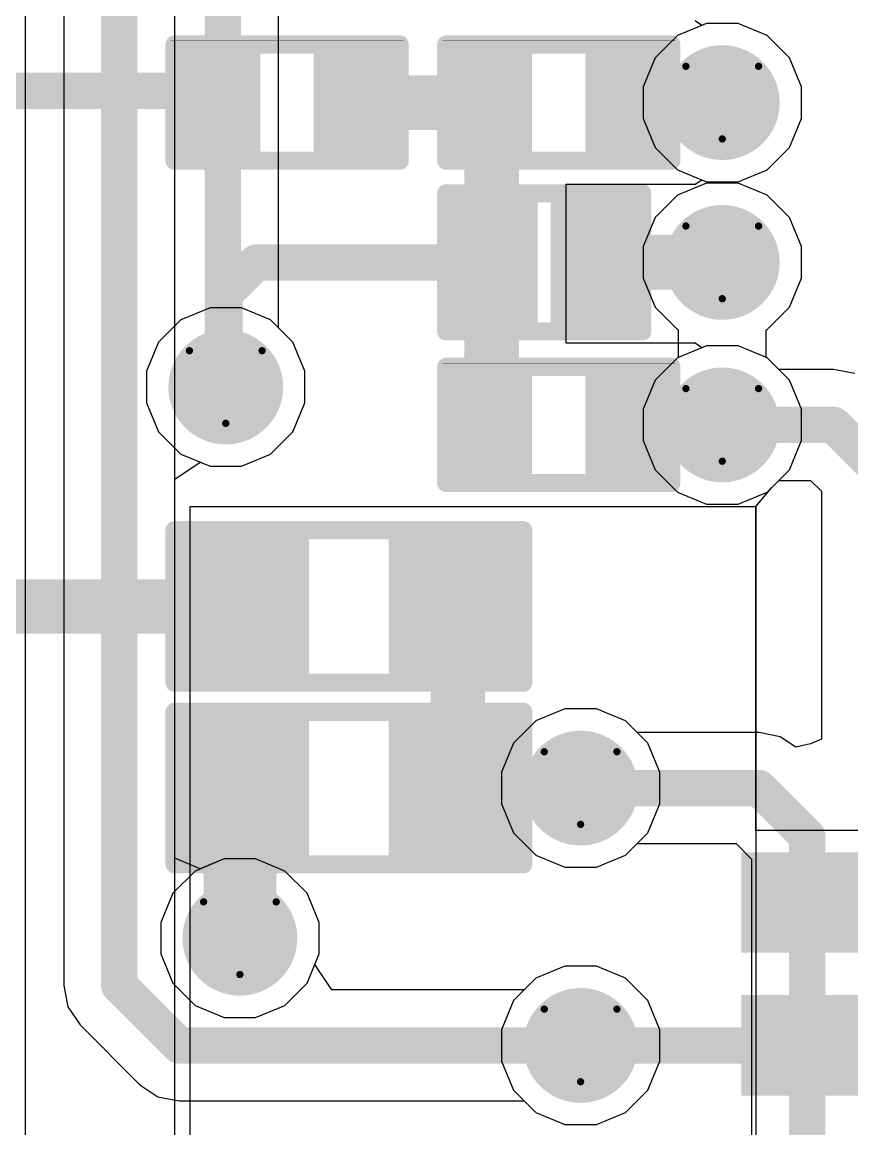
# Model space of a CAD drawing. Header units: inches. Extents: x -6 to 385, y -2 to 98.
# Drawn here: x 52.08 to 57.88, y 12.92 to 20.66 of the extents above; entities that cross this region are included whole.
import ezdxf

# ---------------------------------------------------------------- set-up
doc = ezdxf.new("R2010")
doc.units = ezdxf.units.IN
for name, color, linetype in [('Bottom Layer', 5, 'Continuous'), ('Bottom Overlay', 54, 'Continuous'), ('Bottom Paste', 16, 'Continuous'), ('Bottom Solder', 6, 'Continuous'), ('Drill Drawing', 1, 'Continuous'), ('Layer 1', 16, 'Continuous'), ('Layer 2', 76, 'Continuous'), ('Top Layer', 1, 'Continuous'), ('Top Solder', 216, 'Continuous'), ('Via Holes', 16, 'Continuous')]:
    doc.layers.add(name, color=color, linetype=linetype)

# ---------------------------------------------------------------- blocks, each defined once
blk = doc.blocks.new('R___0402_B_1')
at = {"layer": 'Bottom Layer'}
for points in [[(-0.2412999999999999, 0.3174999999999999), (-0.2413000000000001, -0.3175), (-0.6985, -0.3174999999999999), (-0.6985, 0.3175)], [(0.6985, 0.3174999999999999), (0.6985, -0.3175), (0.2412999999999999, -0.3174999999999999), (0.2413000000000001, 0.3175)]]:
    blk.add_hatch(color=5, dxfattribs=at).paths.add_polyline_path(points)
at = {"layer": 'Bottom Paste'}
for points in [[(-0.2412999999999999, 0.3174999999999999), (-0.2413000000000001, -0.3175), (-0.6985, -0.3174999999999999), (-0.6985, 0.3175)], [(0.6985, 0.3174999999999999), (0.6985, -0.3175), (0.2412999999999999, -0.3174999999999999), (0.2413000000000001, 0.3175)]]:
    blk.add_hatch(color=16, dxfattribs=at).paths.add_polyline_path(points)
at = {"layer": 'Bottom Solder'}
for points in [[(-0.1862988399999999, 0.3725011599999999), (-0.18629884, -0.3725011600000001), (-0.75350116, -0.3725011599999999), (-0.75350116, 0.3725011600000001)], [(0.75350116, 0.3725011599999999), (0.75350116, -0.3725011600000001), (0.1862988399999999, -0.3725011599999999), (0.18629884, 0.3725011600000001)]]:
    blk.add_hatch(color=6, dxfattribs=at).paths.add_polyline_path(points)
at = {"layer": 'Bottom Overlay'}
for points, const_width in [([(-0.7874, -0.4064), (-0.7874, 0.4064)], 0.127), ([(-0.7874, 0.4064), (0.7874, 0.4064)], 0.127), ([(0.7874, -0.4064), (0.7874, 0.4064)], 0.127), ([(-0.8128, 0.4318), (0.8128, 0.4318)], 0.0032258), ([(-0.7874, -0.4064), (0.7874, -0.4064)], 0.127)]:
    blk.add_lwpolyline(points, dxfattribs=dict(at, const_width=const_width))
for points, const_width in [([(-0.8191499999999999, 0.4064, 1), (-0.7556499999999999, 0.4064, 1)], 0.0635), ([(-0.8191499999999999, 0.4064, 1), (-0.7556499999999999, 0.4064, 1)], 0.0635), ([(0.7556499999999999, 0.4064, 1), (0.8191499999999999, 0.4064, 1)], 0.0635), ([(0.7556499999999999, 0.4064, 1), (0.8191499999999999, 0.4064, 1)], 0.0635), ([(-0.81360518, 0.4318, 1), (-0.8119948199999999, 0.4318, 1)], 0.0016129), ([(0.8119948199999999, 0.4318, 1), (0.81360518, 0.4318, 1)], 0.0016129), ([(-0.8191499999999999, -0.4064, 1), (-0.7556499999999999, -0.4064, 1)], 0.0635), ([(-0.8191499999999999, -0.4064, 1), (-0.7556499999999999, -0.4064, 1)], 0.0635), ([(0.7556499999999999, -0.4064, 1), (0.8191499999999999, -0.4064, 1)], 0.0635), ([(0.7556499999999999, -0.4064, 1), (0.8191499999999999, -0.4064, 1)], 0.0635)]:
    blk.add_lwpolyline(points, format="xyb", close=True, dxfattribs=dict(at, const_width=const_width))
blk = doc.blocks.new('R___0402_B_2')
at = {"layer": 'Bottom Layer'}
for points in [[(-0.2412999999999999, 0.3174999999999999), (-0.2413000000000001, -0.3175), (-0.6985, -0.3174999999999999), (-0.6985, 0.3175)], [(0.6985, 0.3174999999999999), (0.6985, -0.3175), (0.2412999999999999, -0.3174999999999999), (0.2413000000000001, 0.3175)]]:
    blk.add_hatch(color=5, dxfattribs=at).paths.add_polyline_path(points)
at = {"layer": 'Bottom Paste'}
for points in [[(-0.2412999999999999, 0.3174999999999999), (-0.2413000000000001, -0.3175), (-0.6985, -0.3174999999999999), (-0.6985, 0.3175)], [(0.6985, 0.3174999999999999), (0.6985, -0.3175), (0.2412999999999999, -0.3174999999999999), (0.2413000000000001, 0.3175)]]:
    blk.add_hatch(color=16, dxfattribs=at).paths.add_polyline_path(points)
at = {"layer": 'Bottom Solder'}
for points in [[(-0.1862988399999999, 0.3725011599999999), (-0.18629884, -0.3725011600000001), (-0.75350116, -0.3725011599999999), (-0.75350116, 0.3725011600000001)], [(0.75350116, 0.3725011599999999), (0.75350116, -0.3725011600000001), (0.1862988399999999, -0.3725011599999999), (0.18629884, 0.3725011600000001)]]:
    blk.add_hatch(color=6, dxfattribs=at).paths.add_polyline_path(points)
at = {"layer": 'Bottom Overlay'}
for points, const_width in [([(-0.7874, 0.4064), (0.7874, 0.4064)], 0.127), ([(-0.7874, -0.4064), (-0.7874, 0.4064)], 0.127), ([(0.7874, -0.4064), (0.7874, 0.4064)], 0.127), ([(-0.8128, 0.4318), (0.8128, 0.4318)], 0.0032258), ([(-0.7874, -0.4064), (0.7874, -0.4064)], 0.127)]:
    blk.add_lwpolyline(points, dxfattribs=dict(at, const_width=const_width))
for points, const_width in [([(-0.8191499999999999, 0.4064, 1), (-0.7556499999999999, 0.4064, 1)], 0.0635), ([(-0.8191499999999999, 0.4064, 1), (-0.7556499999999999, 0.4064, 1)], 0.0635), ([(0.7556499999999999, 0.4064, 1), (0.8191499999999999, 0.4064, 1)], 0.0635), ([(0.7556499999999999, 0.4064, 1), (0.8191499999999999, 0.4064, 1)], 0.0635), ([(-0.81360518, 0.4318, 1), (-0.8119948199999999, 0.4318, 1)], 0.0016129), ([(0.8119948199999999, 0.4318, 1), (0.81360518, 0.4318, 1)], 0.0016129), ([(-0.8191499999999999, -0.4064, 1), (-0.7556499999999999, -0.4064, 1)], 0.0635), ([(-0.8191499999999999, -0.4064, 1), (-0.7556499999999999, -0.4064, 1)], 0.0635), ([(0.7556499999999999, -0.4064, 1), (0.8191499999999999, -0.4064, 1)], 0.0635), ([(0.7556499999999999, -0.4064, 1), (0.8191499999999999, -0.4064, 1)], 0.0635)]:
    blk.add_lwpolyline(points, format="xyb", close=True, dxfattribs=dict(at, const_width=const_width))
blk = doc.blocks.new('R___0402_B_18')
at = {"layer": 'Bottom Layer'}
for points in [[(-0.2412999999999999, 0.3174999999999999), (-0.2413000000000001, -0.3175), (-0.6985, -0.3174999999999999), (-0.6985, 0.3175)], [(0.6985, 0.3174999999999999), (0.6985, -0.3175), (0.2412999999999999, -0.3174999999999999), (0.2413000000000001, 0.3175)]]:
    blk.add_hatch(color=5, dxfattribs=at).paths.add_polyline_path(points)
at = {"layer": 'Bottom Paste'}
for points in [[(-0.2412999999999999, 0.3174999999999999), (-0.2413000000000001, -0.3175), (-0.6985, -0.3174999999999999), (-0.6985, 0.3175)], [(0.6985, 0.3174999999999999), (0.6985, -0.3175), (0.2412999999999999, -0.3174999999999999), (0.2413000000000001, 0.3175)]]:
    blk.add_hatch(color=16, dxfattribs=at).paths.add_polyline_path(points)
at = {"layer": 'Bottom Solder'}
for points in [[(-0.1862988399999999, 0.3725011599999999), (-0.18629884, -0.3725011600000001), (-0.75350116, -0.3725011599999999), (-0.75350116, 0.3725011600000001)], [(0.75350116, 0.3725011599999999), (0.75350116, -0.3725011600000001), (0.1862988399999999, -0.3725011599999999), (0.18629884, 0.3725011600000001)]]:
    blk.add_hatch(color=6, dxfattribs=at).paths.add_polyline_path(points)
at = {"layer": 'Bottom Overlay'}
for points, const_width in [([(-0.7874, -0.4064), (-0.7874, 0.4064)], 0.127), ([(-0.7874, 0.4064), (0.7874, 0.4064)], 0.127), ([(0.7874, -0.4064), (0.7874, 0.4064)], 0.127), ([(-0.8128, 0.4318), (0.8128, 0.4318)], 0.0032258), ([(-0.7874, -0.4064), (0.7874, -0.4064)], 0.127)]:
    blk.add_lwpolyline(points, dxfattribs=dict(at, const_width=const_width))
for points, const_width in [([(-0.8191499999999999, 0.4064, 1), (-0.7556499999999999, 0.4064, 1)], 0.0635), ([(-0.8191499999999999, 0.4064, 1), (-0.7556499999999999, 0.4064, 1)], 0.0635), ([(0.7556499999999999, 0.4064, 1), (0.8191499999999999, 0.4064, 1)], 0.0635), ([(0.7556499999999999, 0.4064, 1), (0.8191499999999999, 0.4064, 1)], 0.0635), ([(-0.81360518, 0.4318, 1), (-0.8119948199999999, 0.4318, 1)], 0.0016129), ([(0.8119948199999999, 0.4318, 1), (0.81360518, 0.4318, 1)], 0.0016129), ([(-0.8191499999999999, -0.4064, 1), (-0.7556499999999999, -0.4064, 1)], 0.0635), ([(-0.8191499999999999, -0.4064, 1), (-0.7556499999999999, -0.4064, 1)], 0.0635), ([(0.7556499999999999, -0.4064, 1), (0.8191499999999999, -0.4064, 1)], 0.0635), ([(0.7556499999999999, -0.4064, 1), (0.8191499999999999, -0.4064, 1)], 0.0635)]:
    blk.add_lwpolyline(points, format="xyb", close=True, dxfattribs=dict(at, const_width=const_width))
blk = doc.blocks.new('R___0603_B_30')
at = {"layer": 'Bottom Layer'}
for points in [[(-1.143, -0.4445), (-1.143, 0.4445), (-0.3809999999999999, 0.4445), (-0.3809999999999999, -0.4445)], [(0.3809999999999999, -0.4445), (0.3809999999999999, 0.4445), (1.143, 0.4445), (1.143, -0.4445)]]:
    blk.add_hatch(color=5, dxfattribs=at).paths.add_polyline_path(points)
at = {"layer": 'Bottom Paste'}
for points in [[(-1.143, -0.4445), (-1.143, 0.4445), (-0.3809999999999999, 0.4445), (-0.3809999999999999, -0.4445)], [(0.3809999999999999, -0.4445), (0.3809999999999999, 0.4445), (1.143, 0.4445), (1.143, -0.4445)]]:
    blk.add_hatch(color=16, dxfattribs=at).paths.add_polyline_path(points)
at = {"layer": 'Bottom Solder'}
for points in [[(-1.2446, -0.5460999999999999), (-1.2446, 0.5460999999999999), (-0.2794, 0.5460999999999999), (-0.2794, -0.5460999999999999)], [(0.2794, -0.5460999999999999), (0.2794, 0.5460999999999999), (1.2446, 0.5460999999999999), (1.2446, -0.5460999999999999)]]:
    blk.add_hatch(color=6, dxfattribs=at).paths.add_polyline_path(points)
at = {"layer": 'Bottom Overlay', "const_width": 0.127}
for points in [[(-1.2192, 0.5334), (-1.2192, -0.5334)], [(1.2192, 0.5334), (-1.2192, 0.5334)], [(1.2192, 0.5334), (1.2192, -0.5334)], [(1.2192, -0.5334), (-1.2192, -0.5334)]]:
    blk.add_lwpolyline(points, dxfattribs=at)
at = {"layer": 'Bottom Overlay', "const_width": 0.0635}
for points in [[(-1.25095, 0.5334, 1), (-1.18745, 0.5334, 1)], [(-1.25095, 0.5334, 1), (-1.18745, 0.5334, 1)], [(1.18745, 0.5334, 1), (1.25095, 0.5334, 1)], [(1.18745, 0.5334, 1), (1.25095, 0.5334, 1)], [(-1.25095, -0.5334, 1), (-1.18745, -0.5334, 1)], [(-1.25095, -0.5334, 1), (-1.18745, -0.5334, 1)], [(1.18745, -0.5334, 1), (1.25095, -0.5334, 1)], [(1.18745, -0.5334, 1), (1.25095, -0.5334, 1)]]:
    blk.add_lwpolyline(points, format="xyb", close=True, dxfattribs=at)
blk = doc.blocks.new('R___0603_B_31')
at = {"layer": 'Bottom Layer'}
for points in [[(-1.143, -0.4445), (-1.143, 0.4445), (-0.3809999999999999, 0.4445), (-0.3809999999999999, -0.4445)], [(0.3809999999999999, -0.4445), (0.3809999999999999, 0.4445), (1.143, 0.4445), (1.143, -0.4445)]]:
    blk.add_hatch(color=5, dxfattribs=at).paths.add_polyline_path(points)
at = {"layer": 'Bottom Paste'}
for points in [[(-1.143, -0.4445), (-1.143, 0.4445), (-0.3809999999999999, 0.4445), (-0.3809999999999999, -0.4445)], [(0.3809999999999999, -0.4445), (0.3809999999999999, 0.4445), (1.143, 0.4445), (1.143, -0.4445)]]:
    blk.add_hatch(color=16, dxfattribs=at).paths.add_polyline_path(points)
at = {"layer": 'Bottom Solder'}
for points in [[(-1.2446, -0.5460999999999999), (-1.2446, 0.5460999999999999), (-0.2794, 0.5460999999999999), (-0.2794, -0.5460999999999999)], [(0.2794, -0.5460999999999999), (0.2794, 0.5460999999999999), (1.2446, 0.5460999999999999), (1.2446, -0.5460999999999999)]]:
    blk.add_hatch(color=6, dxfattribs=at).paths.add_polyline_path(points)
at = {"layer": 'Bottom Overlay', "const_width": 0.127}
for points in [[(-1.2192, -0.5334), (-1.2192, 0.5334)], [(-1.2192, 0.5334), (1.2192, 0.5334)], [(1.2192, -0.5334), (1.2192, 0.5334)], [(-1.2192, -0.5334), (1.2192, -0.5334)]]:
    blk.add_lwpolyline(points, dxfattribs=at)
at = {"layer": 'Bottom Overlay', "const_width": 0.0635}
for points in [[(-1.25095, 0.5334, 1), (-1.18745, 0.5334, 1)], [(-1.25095, 0.5334, 1), (-1.18745, 0.5334, 1)], [(1.18745, 0.5334, 1), (1.25095, 0.5334, 1)], [(1.18745, 0.5334, 1), (1.25095, 0.5334, 1)], [(-1.25095, -0.5334, 1), (-1.18745, -0.5334, 1)], [(-1.25095, -0.5334, 1), (-1.18745, -0.5334, 1)], [(1.18745, -0.5334, 1), (1.25095, -0.5334, 1)], [(1.18745, -0.5334, 1), (1.25095, -0.5334, 1)]]:
    blk.add_lwpolyline(points, format="xyb", close=True, dxfattribs=at)
blk = doc.blocks.new('V________T______B_65')
at = {"layer": 'Bottom Layer'}
for points in [[(1.25000258, 2.06249905), (1.75000158, 2.06249905), (1.75000158, 0.46249971), (1.25000258, 0.46249971)], [(2.25000312, 2.06249905), (2.75000212, 2.06249905), (2.75000212, 0.46249971), (2.25000312, 0.46249971)]]:
    blk.add_hatch(color=5, dxfattribs=at).paths.add_polyline_path(points)
at = {"layer": 'Bottom Paste'}
for points in [[(1.25000258, 2.06249905), (1.75000158, 2.06249905), (1.75000158, 0.46249971), (1.25000258, 0.46249971)], [(2.25000312, 2.06249905), (2.75000212, 2.06249905), (2.75000212, 0.46249971), (2.25000312, 0.46249971)]]:
    blk.add_hatch(color=16, dxfattribs=at).paths.add_polyline_path(points)
at = {"layer": 'Bottom Solder'}
for points in [[(1.14840258, 2.16409905), (1.85160158, 2.16409905), (1.85160158, 0.36089971), (1.14840258, 0.36089971)], [(2.14840312, 2.16409905), (2.85160212, 2.16409905), (2.85160212, 0.36089971), (2.14840312, 0.36089971)]]:
    blk.add_hatch(color=6, dxfattribs=at).paths.add_polyline_path(points)
blk = doc.blocks.new('SOD_882_B__D___________B_71')
at = {"layer": 'Bottom Layer'}
for points in [[(-0.0999998, -0.4000004699999999), (-0.5999987999999999, -0.4000004699999999), (-0.5999987999999999, 0.4000004699999999), (-0.0999998, 0.4000004699999999)], [(0.5999987999999999, -0.4000004699999999), (0.0999998, -0.4000004699999999), (0.0999998, 0.4000004699999999), (0.5999987999999999, 0.4000004699999999)]]:
    blk.add_hatch(color=5, dxfattribs=at).paths.add_polyline_path(points)
at = {"layer": 'Bottom Paste'}
for points in [[(-0.0999998, -0.4000004699999999), (-0.5999987999999999, -0.4000004699999999), (-0.5999987999999999, 0.4000004699999999), (-0.0999998, 0.4000004699999999)], [(0.5999987999999999, -0.4000004699999999), (0.0999998, -0.4000004699999999), (0.0999998, 0.4000004699999999), (0.5999987999999999, 0.4000004699999999)]]:
    blk.add_hatch(color=16, dxfattribs=at).paths.add_polyline_path(points)
at = {"layer": 'Bottom Solder'}
for points in [[(-0.0449986399999999, -0.4550016299999999), (-0.6549999599999999, -0.4550016300000001), (-0.65499996, 0.4550016299999999), (-0.0449986400000001, 0.4550016300000001)], [(0.65499996, -0.4550016299999999), (0.0449986400000001, -0.4550016300000001), (0.0449986399999999, 0.4550016299999999), (0.6549999599999999, 0.4550016300000001)]]:
    blk.add_hatch(color=6, dxfattribs=at).paths.add_polyline_path(points)
at = {"layer": 'Bottom Overlay', "const_width": 0.127}
for points in [[(-0.6858, 0.48259746), (-0.6858, -0.4826)], [(0.6858, 0.48259746), (-0.6858, 0.48259746)], [(0.6858, 0.48259746), (0.6858, -0.4826)], [(0.6858, -0.4826), (-0.6858, -0.4826)]]:
    blk.add_lwpolyline(points, dxfattribs=at)
at = {"layer": 'Bottom Overlay', "const_width": 0.0635}
for points in [[(-0.71755, 0.48259746, 1), (-0.6540499999999999, 0.48259746, 1)], [(-0.71755, 0.48259746, 1), (-0.6540499999999999, 0.48259746, 1)], [(0.6540499999999999, 0.48259746, 1), (0.71755, 0.48259746, 1)], [(0.6540499999999999, 0.48259746, 1), (0.71755, 0.48259746, 1)], [(-0.71755, -0.4826, 1), (-0.6540499999999999, -0.4826, 1)], [(-0.71755, -0.4826, 1), (-0.6540499999999999, -0.4826, 1)], [(0.6540499999999999, -0.4826, 1), (0.71755, -0.4826, 1)], [(0.6540499999999999, -0.4826, 1), (0.71755, -0.4826, 1)]]:
    blk.add_lwpolyline(points, format="xyb", close=True, dxfattribs=at)

msp = doc.modelspace()

# ---------------------------------------------------------------- hatches: boundary and pattern name
at = {"layer": 'Bottom Layer'}
h = msp.add_hatch(color=5, dxfattribs=at)
edge = h.paths.add_edge_path()
edge.add_arc((56.97219999999999, 20.09420162), 0.2999994, 0, 360)
h = msp.add_hatch(color=5, dxfattribs=at)
edge = h.paths.add_edge_path()
edge.add_arc((56.97219999999999, 18.97660162), 0.2999994, 0, 360)
h = msp.add_hatch(color=5, dxfattribs=at)
edge = h.paths.add_edge_path()
edge.add_arc((53.5002994, 18.10500316), 0.2999994, 0, 360)
h = msp.add_hatch(color=5, dxfattribs=at)
edge = h.paths.add_edge_path()
edge.add_arc((56.97219999999999, 17.83999988), 0.2999994, 0, 360)
h = msp.add_hatch(color=5, dxfattribs=at)
edge = h.paths.add_edge_path()
edge.add_arc((55.9816, 15.29999988), 0.2999994, 0, 360)
h = msp.add_hatch(color=5, dxfattribs=at)
edge = h.paths.add_edge_path()
edge.add_arc((53.59919683999999, 14.25000198), 0.2999994, 0, 360)
h = msp.add_hatch(color=5, dxfattribs=at)
edge = h.paths.add_edge_path()
edge.add_arc((55.9816, 13.50000094), 0.2999994, 0, 360)
at = {"layer": 'Bottom Solder'}
h = msp.add_hatch(color=6, dxfattribs=at)
edge = h.paths.add_edge_path()
edge.add_arc((56.97219999999999, 20.09420162), 0.4015993999999999, 0, 360)
h = msp.add_hatch(color=6, dxfattribs=at)
edge = h.paths.add_edge_path()
edge.add_arc((56.97219999999999, 18.97660162), 0.4015993999999999, 0, 360)
h = msp.add_hatch(color=6, dxfattribs=at)
edge = h.paths.add_edge_path()
edge.add_arc((53.5002994, 18.10500316), 0.4015993999999999, 0, 360)
h = msp.add_hatch(color=6, dxfattribs=at)
edge = h.paths.add_edge_path()
edge.add_arc((56.97219999999999, 17.83999988), 0.4015993999999999, 0, 360)
h = msp.add_hatch(color=6, dxfattribs=at)
edge = h.paths.add_edge_path()
edge.add_arc((55.9816, 15.29999988), 0.4015993999999999, 0, 360)
h = msp.add_hatch(color=6, dxfattribs=at)
edge = h.paths.add_edge_path()
edge.add_arc((53.59919683999999, 14.25000198), 0.4015993999999999, 0, 360)
h = msp.add_hatch(color=6, dxfattribs=at)
edge = h.paths.add_edge_path()
edge.add_arc((55.9816, 13.50000094), 0.4015993999999999, 0, 360)
at = {"layer": 'Layer 1'}
h = msp.add_hatch(color=16, dxfattribs=at)
edge = h.paths.add_edge_path()
edge.add_arc((56.97219999999999, 20.09420162), 0.2999994, 0, 360)
h = msp.add_hatch(color=16, dxfattribs=at)
edge = h.paths.add_edge_path()
edge.add_arc((56.97219999999999, 18.97660162), 0.2999994, 0, 360)
h = msp.add_hatch(color=16, dxfattribs=at)
edge = h.paths.add_edge_path()
edge.add_arc((53.5002994, 18.10500316), 0.2999994, 0, 360)
h = msp.add_hatch(color=16, dxfattribs=at)
edge = h.paths.add_edge_path()
edge.add_arc((56.97219999999999, 17.83999988), 0.2999994, 0, 360)
h = msp.add_hatch(color=16, dxfattribs=at)
edge = h.paths.add_edge_path()
edge.add_arc((55.9816, 15.29999988), 0.2999994, 0, 360)
h = msp.add_hatch(color=16, dxfattribs=at)
edge = h.paths.add_edge_path()
edge.add_arc((53.59919683999999, 14.25000198), 0.2999994, 0, 360)
h = msp.add_hatch(color=16, dxfattribs=at)
edge = h.paths.add_edge_path()
edge.add_arc((55.9816, 13.50000094), 0.2999994, 0, 360)
at = {"layer": 'Layer 2'}
h = msp.add_hatch(color=76, dxfattribs=at)
edge = h.paths.add_edge_path()
edge.add_arc((56.97219999999999, 20.09420162), 0.2999994, 0, 360)
h = msp.add_hatch(color=76, dxfattribs=at)
edge = h.paths.add_edge_path()
edge.add_arc((56.97219999999999, 18.97660162), 0.2999994, 0, 360)
h = msp.add_hatch(color=76, dxfattribs=at)
edge = h.paths.add_edge_path()
edge.add_arc((53.5002994, 18.10500316), 0.2999994, 0, 360)
h = msp.add_hatch(color=76, dxfattribs=at)
edge = h.paths.add_edge_path()
edge.add_arc((56.97219999999999, 17.83999988), 0.2999994, 0, 360)
h = msp.add_hatch(color=76, dxfattribs=at)
edge = h.paths.add_edge_path()
edge.add_arc((55.9816, 15.29999988), 0.2999994, 0, 360)
h = msp.add_hatch(color=76, dxfattribs=at)
edge = h.paths.add_edge_path()
edge.add_arc((53.59919683999999, 14.25000198), 0.2999994, 0, 360)
h = msp.add_hatch(color=76, dxfattribs=at)
edge = h.paths.add_edge_path()
edge.add_arc((55.9816, 13.50000094), 0.2999994, 0, 360)
at = {"layer": 'Top Layer'}
h = msp.add_hatch(color=1, dxfattribs=at)
edge = h.paths.add_edge_path()
edge.add_arc((56.97219999999999, 20.09420162), 0.2999994, 0, 360)
h = msp.add_hatch(color=1, dxfattribs=at)
edge = h.paths.add_edge_path()
edge.add_arc((56.97219999999999, 18.97660162), 0.2999994, 0, 360)
h = msp.add_hatch(color=1, dxfattribs=at)
edge = h.paths.add_edge_path()
edge.add_arc((53.5002994, 18.10500316), 0.2999994, 0, 360)
h = msp.add_hatch(color=1, dxfattribs=at)
edge = h.paths.add_edge_path()
edge.add_arc((56.97219999999999, 17.83999988), 0.2999994, 0, 360)
h = msp.add_hatch(color=1, dxfattribs=at)
edge = h.paths.add_edge_path()
edge.add_arc((55.9816, 15.29999988), 0.2999994, 0, 360)
h = msp.add_hatch(color=1, dxfattribs=at)
edge = h.paths.add_edge_path()
edge.add_arc((53.59919683999999, 14.25000198), 0.2999994, 0, 360)
h = msp.add_hatch(color=1, dxfattribs=at)
edge = h.paths.add_edge_path()
edge.add_arc((55.9816, 13.50000094), 0.2999994, 0, 360)
at = {"layer": 'Top Solder'}
h = msp.add_hatch(color=216, dxfattribs=at)
edge = h.paths.add_edge_path()
edge.add_arc((56.97219999999999, 20.09420162), 0.4015993999999999, 0, 360)
h = msp.add_hatch(color=216, dxfattribs=at)
edge = h.paths.add_edge_path()
edge.add_arc((56.97219999999999, 18.97660162), 0.4015993999999999, 0, 360)
h = msp.add_hatch(color=216, dxfattribs=at)
edge = h.paths.add_edge_path()
edge.add_arc((53.5002994, 18.10500316), 0.4015993999999999, 0, 360)
h = msp.add_hatch(color=216, dxfattribs=at)
edge = h.paths.add_edge_path()
edge.add_arc((56.97219999999999, 17.83999988), 0.4015993999999999, 0, 360)
h = msp.add_hatch(color=216, dxfattribs=at)
edge = h.paths.add_edge_path()
edge.add_arc((55.9816, 15.29999988), 0.4015993999999999, 0, 360)
h = msp.add_hatch(color=216, dxfattribs=at)
edge = h.paths.add_edge_path()
edge.add_arc((53.59919683999999, 14.25000198), 0.4015993999999999, 0, 360)
h = msp.add_hatch(color=216, dxfattribs=at)
edge = h.paths.add_edge_path()
edge.add_arc((55.9816, 13.50000094), 0.4015993999999999, 0, 360)
at = {"layer": 'Via Holes'}
h = msp.add_hatch(color=7, dxfattribs=at)
edge = h.paths.add_edge_path()
edge.add_arc((56.97219999999999, 20.09420162), 0.1499997, 0, 360)
h = msp.add_hatch(color=7, dxfattribs=at)
edge = h.paths.add_edge_path()
edge.add_arc((56.97219999999999, 18.97660162), 0.1499997, 0, 360)
h = msp.add_hatch(color=7, dxfattribs=at)
edge = h.paths.add_edge_path()
edge.add_arc((53.5002994, 18.10500316), 0.1499997, 0, 360)
h = msp.add_hatch(color=7, dxfattribs=at)
edge = h.paths.add_edge_path()
edge.add_arc((56.97219999999999, 17.83999988), 0.1499997, 0, 360)
h = msp.add_hatch(color=7, dxfattribs=at)
edge = h.paths.add_edge_path()
edge.add_arc((55.9816, 15.29999988), 0.1499997, 0, 360)
h = msp.add_hatch(color=7, dxfattribs=at)
edge = h.paths.add_edge_path()
edge.add_arc((53.59919683999999, 14.25000198), 0.1499997, 0, 360)
h = msp.add_hatch(color=7, dxfattribs=at)
edge = h.paths.add_edge_path()
edge.add_arc((55.9816, 13.50000094), 0.1499997, 0, 360)

# ---------------------------------------------------------------- linework, layer by layer
at = {"layer": 'Bottom Layer'}
for p, q in [((53.14199684, 26.50975902), (53.14199684, 8.24600078)), ((56.8286011, 20.63436564), (56.7817, 20.66570416)), ((56.8620021, 20.64820102), (56.8286011, 20.63436564)), ((57.0823979, 20.64820102), (56.8620021, 20.64820102)), ((57.28601446, 20.56386032), (57.0823979, 20.64820102)), ((57.44185869999999, 20.40801608), (57.28601446, 20.56386032)), ((57.5261994, 20.20439952), (57.44185869999999, 20.40801608)), ((57.5261994, 19.98400372), (57.5261994, 20.20439952)), ((57.44185869999999, 19.78038716), (57.5261994, 19.98400372)), ((57.28601446, 19.62454292), (57.44185869999999, 19.78038716)), ((57.0823979, 19.54020222), (57.28601446, 19.62454292)), ((55.8816002, 18.41149988), (55.8816002, 19.52270162)), ((55.8816002, 19.52270162), (56.7817, 19.52270162)), ((56.7817, 19.52269908), (56.8286011, 19.5540376)), ((56.7817, 19.52270162), (56.7817, 19.52269908)), ((56.8286011, 19.5540376), (56.8620021, 19.54020222)), ((56.8620021, 19.54020222), (57.0823979, 19.54020222)), ((56.7817, 18.41149988), (55.8816002, 18.41149988)), ((56.8286011, 18.3801639), (56.7817, 18.41150242)), ((56.7817, 18.41150242), (56.7817, 18.41149988)), ((56.8620021, 18.39399928), (56.8286011, 18.3801639)), ((57.0823979, 18.39399928), (56.8620021, 18.39399928)), ((57.28601446, 18.30965858), (57.0823979, 18.39399928)), ((57.44185869999999, 18.15381434), (57.28601446, 18.30965858)), ((57.5261994, 17.95019778), (57.44185869999999, 18.15381434)), ((57.5261994, 17.72980198), (57.5261994, 17.95019778)), ((57.44185869999999, 17.52618542), (57.5261994, 17.72980198)), ((57.31643604, 17.40076276), (57.44185869999999, 17.52618542)), ((57.20649722, 17.26849734), (57.31643604, 17.40076276)), ((53.25168928, 8.24600078), (53.25168928, 17.26849988)), ((53.25168928, 17.26849988), (57.20649722, 17.26849988)), ((57.20649722, 17.26849988), (57.20649722, 8.24600078)), ((57.20649722, 15.00400098), (57.20649722, 17.26849734)), ((59.06049656, 15.00400098), (57.20649722, 15.00400098))]:
    msp.add_line(p, q, dxfattribs=at)
for points, const_width in [([(51.4224778, 20.17752124), (53.47485876, 20.17752124)], 0.254), ([(54.39929684, 20.09420162), (55.3593, 20.09420162)], 0.3809999999999999), ([(55.3593, 17.83999988), (55.3593, 20.09420162)], 0.3809999999999999), ([(56.2991, 20.09420162), (56.97219999999999, 20.09420162)], 0.3809999999999999), ([(56.0775993, 18.97660162), (56.97219999999999, 18.97660162)], 0.3809999999999999), ([(53.492527, 18.7534169), (53.71571171999999, 18.97660162)], 0.254), ([(53.71571171999999, 18.97660162), (55.3776007, 18.97660162)], 0.254), ([(53.492527, 18.11277556), (53.492527, 18.7534169)], 0.254), ([(53.492527, 18.11277556), (53.5002994, 18.10500316)], 0.3809999999999999), ([(56.2991, 17.83999988), (56.97219999999999, 17.83999988)], 0.3809999999999999), ([(51.21999915999999, 16.56999988), (53.59919683999999, 16.56999988)], 0.3809999999999999), ([(55.12319684, 15.50761186), (55.12319684, 16.56999988)], 0.3809999999999999), ([(55.12319684, 15.50761186), (55.33080881999999, 15.29999988)], 0.254), ([(55.12319684, 15.30005322), (55.12319684, 15.50761186)], 0.254), ([(53.5991435, 15.29999988), (53.5991689, 15.29997448)], 0.508), ([(53.5991689, 14.25002992), (53.5991689, 15.29997448)], 0.508), ([(55.33080881999999, 15.29999988), (55.9816, 15.29999988)], 0.3809999999999999), ([(55.12314349999999, 15.29999988), (55.12319684, 15.30005322)], 0.254), ([(58.00649816, 14.50000148), (59.29919813999999, 14.50000148)], 0.3809999999999999), ([(53.5991689, 14.25002992), (53.59919683999999, 14.25000198)], 0.508), ([(55.9816, 13.50000094), (58.00649816, 13.50000094)], 0.254)]:
    msp.add_lwpolyline(points, dxfattribs=dict(at, const_width=const_width))
for points, const_width in [([(53.41135876, 20.17752124, 1), (53.53835875999999, 20.17752124, 1)], 0.127), ([(54.30404684, 20.09420162, 1), (54.49454683999999, 20.09420162, 1)], 0.1905), ([(55.26404999999999, 20.09420162, 1), (55.45455, 20.09420162, 1)], 0.1905), ([(55.26404999999999, 20.09420162, 1), (55.45455, 20.09420162, 1)], 0.1905), ([(56.20385, 20.09420162, 1), (56.39435, 20.09420162, 1)], 0.1905), ([(56.87695, 20.09420162, 1), (57.06745, 20.09420162, 1)], 0.1905), ([(55.9823493, 18.97660162, 1), (56.1728493, 18.97660162, 1)], 0.1905), ([(56.87695, 18.97660162, 1), (57.06745, 18.97660162, 1)], 0.1905), ([(53.65221172, 18.97660162, 1), (53.77921171999999, 18.97660162, 1)], 0.127), ([(53.65221172, 18.97660162, 1), (53.77921171999999, 18.97660162, 1)], 0.127), ([(55.3141007, 18.97660162, 1), (55.44110069999999, 18.97660162, 1)], 0.127), ([(53.429027, 18.7534169, 1), (53.556027, 18.7534169, 1)], 0.127), ([(53.429027, 18.7534169, 1), (53.556027, 18.7534169, 1)], 0.127), ([(53.397277, 18.11277556, 1), (53.587777, 18.11277556, 1)], 0.1905), ([(53.4050494, 18.10500316, 1), (53.5955494, 18.10500316, 1)], 0.1905), ([(53.429027, 18.11277556, 1), (53.556027, 18.11277556, 1)], 0.127), ([(55.26404999999999, 17.83999988, 1), (55.45455, 17.83999988, 1)], 0.1905), ([(56.20385, 17.83999988, 1), (56.39435, 17.83999988, 1)], 0.1905), ([(56.87695, 17.83999988, 1), (57.06745, 17.83999988, 1)], 0.1905), ([(53.50394684, 16.56999988, 1), (53.69444684, 16.56999988, 1)], 0.1905), ([(55.02794683999999, 16.56999988, 1), (55.21844684, 16.56999988, 1)], 0.1905), ([(55.02794683999999, 15.50761186, 1), (55.21844684, 15.50761186, 1)], 0.1905), ([(55.05969683999999, 15.50761186, 1), (55.18669684, 15.50761186, 1)], 0.127), ([(55.05969683999999, 15.50761186, 1), (55.18669684, 15.50761186, 1)], 0.127), ([(53.47214349999999, 15.29999988, 1), (53.7261435, 15.29999988, 1)], 0.254), ([(53.4721689, 15.29997448, 1), (53.72616889999999, 15.29997448, 1)], 0.254), ([(53.4721689, 15.29997448, 1), (53.72616889999999, 15.29997448, 1)], 0.254), ([(55.23555882, 15.29999988, 1), (55.42605881999999, 15.29999988, 1)], 0.1905), ([(55.88635, 15.29999988, 1), (56.07684999999999, 15.29999988, 1)], 0.1905), ([(55.05964349999999, 15.29999988, 1), (55.1866435, 15.29999988, 1)], 0.127), ([(55.05969683999999, 15.30005322, 1), (55.18669684, 15.30005322, 1)], 0.127), ([(55.05969683999999, 15.30005322, 1), (55.18669684, 15.30005322, 1)], 0.127), ([(55.26730882, 15.29999988, 1), (55.39430881999999, 15.29999988, 1)], 0.127), ([(57.91124815999999, 14.50000148, 1), (58.10174816, 14.50000148, 1)], 0.1905), ([(53.4721689, 14.25002992, 1), (53.72616889999999, 14.25002992, 1)], 0.254), ([(53.4721689, 14.25002992, 1), (53.72616889999999, 14.25002992, 1)], 0.254), ([(53.47219684, 14.25000198, 1), (53.72619684, 14.25000198, 1)], 0.254), ([(55.91809999999999, 13.50000094, 1), (56.0451, 13.50000094, 1)], 0.127)]:
    msp.add_lwpolyline(points, format="xyb", close=True, dxfattribs=dict(at, const_width=const_width))
at = {"layer": 'Drill Drawing', "const_width": 0.0508}
for points in [[(56.7182, 20.34820162), (57.2262, 20.34820162)], [(56.7182, 20.34820162), (56.97219999999999, 19.84020162)], [(56.97219999999999, 19.84020162), (57.2262, 20.34820162)], [(56.7182, 19.23060162), (57.2262, 19.23060162)], [(56.7182, 19.23060162), (56.97219999999999, 18.72260162)], [(56.97219999999999, 18.72260162), (57.2262, 19.23060162)], [(53.2462994, 18.35900316), (53.7542994, 18.35900316)], [(53.2462994, 18.35900316), (53.5002994, 17.85100316)], [(53.5002994, 17.85100316), (53.7542994, 18.35900316)], [(56.7182, 18.09399988), (57.2262, 18.09399988)], [(56.7182, 18.09399988), (56.97219999999999, 17.58599988)], [(56.97219999999999, 17.58599988), (57.2262, 18.09399988)], [(55.7276, 15.55399988), (56.2356, 15.55399988)], [(55.7276, 15.55399988), (55.9816, 15.04599988)], [(55.9816, 15.04599988), (56.2356, 15.55399988)], [(53.34519684, 14.50400198), (53.85319684, 14.50400198)], [(53.34519684, 14.50400198), (53.59919683999999, 13.99600198)], [(53.59919683999999, 13.99600198), (53.85319684, 14.50400198)], [(55.7276, 13.75400094), (56.2356, 13.75400094)], [(55.7276, 13.75400094), (55.9816, 13.24600094)], [(55.9816, 13.24600094), (56.2356, 13.75400094)]]:
    msp.add_lwpolyline(points, dxfattribs=at)
at = {"layer": 'Drill Drawing', "const_width": 0.0254}
for points in [[(56.70549999999999, 20.34820162, 1), (56.73089999999999, 20.34820162, 1)], [(56.70549999999999, 20.34820162, 1), (56.73089999999999, 20.34820162, 1)], [(57.2135, 20.34820162, 1), (57.23889999999999, 20.34820162, 1)], [(57.2135, 20.34820162, 1), (57.23889999999999, 20.34820162, 1)], [(56.9595, 19.84020162, 1), (56.9849, 19.84020162, 1)], [(56.9595, 19.84020162, 1), (56.9849, 19.84020162, 1)], [(56.70549999999999, 19.23060162, 1), (56.73089999999999, 19.23060162, 1)], [(56.70549999999999, 19.23060162, 1), (56.73089999999999, 19.23060162, 1)], [(57.2135, 19.23060162, 1), (57.23889999999999, 19.23060162, 1)], [(57.2135, 19.23060162, 1), (57.23889999999999, 19.23060162, 1)], [(56.9595, 18.72260162, 1), (56.9849, 18.72260162, 1)], [(56.9595, 18.72260162, 1), (56.9849, 18.72260162, 1)], [(53.2335994, 18.35900316, 1), (53.2589994, 18.35900316, 1)], [(53.2335994, 18.35900316, 1), (53.2589994, 18.35900316, 1)], [(53.74159939999999, 18.35900316, 1), (53.7669994, 18.35900316, 1)], [(53.74159939999999, 18.35900316, 1), (53.7669994, 18.35900316, 1)], [(56.70549999999999, 18.09399988, 1), (56.73089999999999, 18.09399988, 1)], [(56.70549999999999, 18.09399988, 1), (56.73089999999999, 18.09399988, 1)], [(57.2135, 18.09399988, 1), (57.23889999999999, 18.09399988, 1)], [(57.2135, 18.09399988, 1), (57.23889999999999, 18.09399988, 1)], [(53.4875994, 17.85100316, 1), (53.5129994, 17.85100316, 1)], [(53.4875994, 17.85100316, 1), (53.5129994, 17.85100316, 1)], [(56.9595, 17.58599988, 1), (56.9849, 17.58599988, 1)], [(56.9595, 17.58599988, 1), (56.9849, 17.58599988, 1)], [(55.71489999999999, 15.55399988, 1), (55.7403, 15.55399988, 1)], [(55.71489999999999, 15.55399988, 1), (55.7403, 15.55399988, 1)], [(56.22289999999999, 15.55399988, 1), (56.2483, 15.55399988, 1)], [(56.22289999999999, 15.55399988, 1), (56.2483, 15.55399988, 1)], [(55.9689, 15.04599988, 1), (55.9943, 15.04599988, 1)], [(55.9689, 15.04599988, 1), (55.9943, 15.04599988, 1)], [(53.33249684, 14.50400198, 1), (53.35789684, 14.50400198, 1)], [(53.33249684, 14.50400198, 1), (53.35789684, 14.50400198, 1)], [(53.84049683999999, 14.50400198, 1), (53.86589683999999, 14.50400198, 1)], [(53.84049683999999, 14.50400198, 1), (53.86589683999999, 14.50400198, 1)], [(53.58649684, 13.99600198, 1), (53.61189684, 13.99600198, 1)], [(53.58649684, 13.99600198, 1), (53.61189684, 13.99600198, 1)], [(55.71489999999999, 13.75400094, 1), (55.7403, 13.75400094, 1)], [(55.71489999999999, 13.75400094, 1), (55.7403, 13.75400094, 1)], [(56.22289999999999, 13.75400094, 1), (56.2483, 13.75400094, 1)], [(56.22289999999999, 13.75400094, 1), (56.2483, 13.75400094, 1)], [(55.9689, 13.24600094, 1), (55.9943, 13.24600094, 1)], [(55.9689, 13.24600094, 1), (55.9943, 13.24600094, 1)]]:
    msp.add_lwpolyline(points, format="xyb", close=True, dxfattribs=at)
at = {"layer": 'Layer 1'}
for p, q in [((56.8620021, 20.64820102), (56.65838553999999, 20.56386032)), ((57.0823979, 20.64820102), (56.8620021, 20.64820102)), ((57.28601446, 20.56386032), (57.0823979, 20.64820102)), ((56.65838553999999, 20.56386032), (56.5025413, 20.40801608)), ((57.44185869999999, 20.40801608), (57.28601446, 20.56386032)), ((56.5025413, 20.40801608), (56.41820059999999, 20.20439952)), ((57.5261994, 20.20439952), (57.44185869999999, 20.40801608)), ((56.41820059999999, 20.20439952), (56.41820059999999, 19.98400372)), ((57.5261994, 19.98400372), (57.5261994, 20.20439952)), ((56.41820059999999, 19.98400372), (56.5025413, 19.78038716)), ((57.44185869999999, 19.78038716), (57.5261994, 19.98400372)), ((56.5025413, 19.78038716), (56.65838553999999, 19.62454292)), ((57.28601446, 19.62454292), (57.44185869999999, 19.78038716)), ((56.65838553999999, 19.62454292), (56.8620021, 19.54020222)), ((57.0823979, 19.54020222), (57.28601446, 19.62454292)), ((56.8620021, 19.54020222), (57.0823979, 19.54020222)), ((53.3901015, 18.65900256), (53.18648494, 18.57466186)), ((53.6104973, 18.65900256), (53.3901015, 18.65900256)), ((53.81411385999999, 18.57466186), (53.6104973, 18.65900256)), ((53.18648494, 18.57466186), (53.03064069999999, 18.41881762)), ((53.96995809999999, 18.41881762), (53.81411385999999, 18.57466186)), ((53.03064069999999, 18.41881762), (52.94629999999999, 18.21520106)), ((54.05429879999999, 18.21520106), (53.96995809999999, 18.41881762)), ((56.8620021, 18.39399928), (56.65838553999999, 18.30965858)), ((57.0823979, 18.39399928), (56.8620021, 18.39399928)), ((57.28601446, 18.30965858), (57.0823979, 18.39399928)), ((56.65838553999999, 18.30965858), (56.5025413, 18.15381434)), ((57.44185869999999, 18.15381434), (57.28601446, 18.30965858)), ((52.94629999999999, 18.21520106), (52.94629999999999, 17.99480526)), ((54.05429879999999, 17.99480526), (54.05429879999999, 18.21520106)), ((56.5025413, 18.15381434), (56.41820059999999, 17.95019778)), ((57.5261994, 17.95019778), (57.44185869999999, 18.15381434)), ((52.94629999999999, 17.99480526), (53.03064069999999, 17.7911887)), ((53.96995809999999, 17.7911887), (54.05429879999999, 17.99480526)), ((56.41820059999999, 17.95019778), (56.41820059999999, 17.72980198)), ((57.5261994, 17.72980198), (57.5261994, 17.95019778)), ((53.03064069999999, 17.7911887), (53.18648494, 17.63534446)), ((53.81411385999999, 17.63534446), (53.96995809999999, 17.7911887)), ((56.41820059999999, 17.72980198), (56.5025413, 17.52618542)), ((57.44185869999999, 17.52618542), (57.5261994, 17.72980198)), ((53.18648494, 17.63534446), (53.3901015, 17.55100376)), ((53.6104973, 17.55100376), (53.81411385999999, 17.63534446)), ((53.3901015, 17.55100376), (53.6104973, 17.55100376)), ((56.5025413, 17.52618542), (56.65838553999999, 17.37034118)), ((57.28601446, 17.37034118), (57.44185869999999, 17.52618542)), ((56.65838553999999, 17.37034118), (56.8620021, 17.28600048)), ((57.0823979, 17.28600048), (57.28601446, 17.37034118)), ((56.8620021, 17.28600048), (57.0823979, 17.28600048)), ((55.8714021, 15.85399928), (55.66778554, 15.76965858)), ((56.0917979, 15.85399928), (55.8714021, 15.85399928)), ((56.29541445999999, 15.76965858), (56.0917979, 15.85399928)), ((55.66778554, 15.76965858), (55.5119413, 15.61381434)), ((56.4512587, 15.61381434), (56.29541445999999, 15.76965858)), ((55.5119413, 15.61381434), (55.4276006, 15.41019778)), ((56.5355994, 15.41019778), (56.4512587, 15.61381434)), ((55.4276006, 15.41019778), (55.4276006, 15.18980198)), ((56.5355994, 15.18980198), (56.5355994, 15.41019778)), ((55.4276006, 15.18980198), (55.5119413, 14.98618542)), ((56.4512587, 14.98618542), (56.5355994, 15.18980198)), ((55.5119413, 14.98618542), (55.66778554, 14.83034118)), ((56.29541445999999, 14.83034118), (56.4512587, 14.98618542)), ((53.48899894, 14.80400138), (53.28538237999999, 14.71966068)), ((53.70939474, 14.80400138), (53.48899894, 14.80400138)), ((53.91301129999999, 14.71966068), (53.70939474, 14.80400138)), ((55.66778554, 14.83034118), (55.8714021, 14.74600048)), ((56.0917979, 14.74600048), (56.29541445999999, 14.83034118)), ((53.28538237999999, 14.71966068), (53.12953813999999, 14.56381644)), ((54.06885553999999, 14.56381644), (53.91301129999999, 14.71966068)), ((55.8714021, 14.74600048), (56.0917979, 14.74600048)), ((53.12953813999999, 14.56381644), (53.04519744, 14.36019988)), ((54.15319623999999, 14.36019988), (54.06885553999999, 14.56381644)), ((53.04519744, 14.36019988), (53.04519744, 14.13980408)), ((54.15319623999999, 14.13980408), (54.15319623999999, 14.36019988)), ((53.04519744, 14.13980408), (53.12953813999999, 13.93618752)), ((54.06885553999999, 13.93618752), (54.15319623999999, 14.13980408)), ((55.8714021, 14.05400034), (55.66778554, 13.96965964)), ((56.0917979, 14.05400034), (55.8714021, 14.05400034)), ((56.29541445999999, 13.96965964), (56.0917979, 14.05400034)), ((53.12953813999999, 13.93618752), (53.28538237999999, 13.78034328)), ((53.91301129999999, 13.78034328), (54.06885553999999, 13.93618752)), ((55.66778554, 13.96965964), (55.5119413, 13.8138154)), ((56.4512587, 13.8138154), (56.29541445999999, 13.96965964)), ((53.28538237999999, 13.78034328), (53.48899894, 13.69600258)), ((53.70939474, 13.69600258), (53.91301129999999, 13.78034328)), ((55.5119413, 13.8138154), (55.4276006, 13.61019884)), ((56.5355994, 13.61019884), (56.4512587, 13.8138154)), ((53.48899894, 13.69600258), (53.70939474, 13.69600258)), ((55.4276006, 13.61019884), (55.4276006, 13.38980304)), ((56.5355994, 13.38980304), (56.5355994, 13.61019884)), ((55.4276006, 13.38980304), (55.5119413, 13.18618648)), ((56.4512587, 13.18618648), (56.5355994, 13.38980304)), ((55.5119413, 13.18618648), (55.66778554, 13.03034224)), ((56.29541445999999, 13.03034224), (56.4512587, 13.18618648)), ((55.66778554, 13.03034224), (55.8714021, 12.94600154)), ((56.0917979, 12.94600154), (56.29541445999999, 13.03034224)), ((55.8714021, 12.94600154), (56.0917979, 12.94600154))]:
    msp.add_line(p, q, dxfattribs=at)
at = {"layer": 'Layer 2'}
for p, q in [((56.8620021, 19.53060102), (56.65838553999999, 19.44626032)), ((57.0823979, 19.53060102), (56.8620021, 19.53060102)), ((57.28601446, 19.44626032), (57.0823979, 19.53060102)), ((56.65838553999999, 19.44626032), (56.5025413, 19.29041608)), ((57.44185869999999, 19.29041608), (57.28601446, 19.44626032)), ((56.5025413, 19.29041608), (56.41820059999999, 19.08679952)), ((57.5261994, 19.08679952), (57.44185869999999, 19.29041608)), ((56.41820059999999, 19.08679952), (56.41820059999999, 18.86640372)), ((57.5261994, 18.86640372), (57.5261994, 19.08679952)), ((56.41820059999999, 18.86640372), (56.5025413, 18.66278716)), ((57.44185869999999, 18.66278716), (57.5261994, 18.86640372)), ((53.3901015, 18.65900256), (53.18648494, 18.57466186)), ((53.6104973, 18.65900256), (53.3901015, 18.65900256)), ((53.81411385999999, 18.57466186), (53.6104973, 18.65900256)), ((56.5025413, 18.66278716), (56.65838553999999, 18.50694292)), ((57.28601446, 18.50694292), (57.44185869999999, 18.66278716)), ((53.18648494, 18.57466186), (53.03064069999999, 18.41881762)), ((53.96995809999999, 18.41881762), (53.81411385999999, 18.57466186)), ((56.65838553999999, 18.50694292), (56.66421992, 18.50452484)), ((56.66421992, 18.50452484), (56.66421992, 18.31207666)), ((57.28018008, 18.50452484), (57.28601446, 18.50694292)), ((57.28018008, 18.31207666), (57.28018008, 18.50452484)), ((53.03064069999999, 18.41881762), (52.94629999999999, 18.21520106)), ((54.05429879999999, 18.21520106), (53.96995809999999, 18.41881762)), ((56.65838553999999, 18.30965858), (56.5025413, 18.15381434)), ((56.66421992, 18.31207666), (56.65838553999999, 18.30965858)), ((57.28601446, 18.30965858), (57.28018008, 18.31207666)), ((57.44185869999999, 18.15381434), (57.28601446, 18.30965858)), ((52.94629999999999, 18.21520106), (52.94629999999999, 17.99480526)), ((54.05429879999999, 17.99480526), (54.05429879999999, 18.21520106)), ((56.5025413, 18.15381434), (56.41820059999999, 17.95019778)), ((57.5261994, 17.95019778), (57.44185869999999, 18.15381434)), ((52.94629999999999, 17.99480526), (53.03064069999999, 17.7911887)), ((53.96995809999999, 17.7911887), (54.05429879999999, 17.99480526)), ((56.41820059999999, 17.95019778), (56.41820059999999, 17.72980198)), ((57.5261994, 17.72980198), (57.5261994, 17.95019778)), ((53.03064069999999, 17.7911887), (53.18648494, 17.63534446)), ((53.81411385999999, 17.63534446), (53.96995809999999, 17.7911887)), ((56.41820059999999, 17.72980198), (56.5025413, 17.52618542)), ((57.44185869999999, 17.52618542), (57.5261994, 17.72980198)), ((53.18648494, 17.63534446), (53.3901015, 17.55100376)), ((53.6104973, 17.55100376), (53.81411385999999, 17.63534446)), ((53.3901015, 17.55100376), (53.6104973, 17.55100376)), ((56.5025413, 17.52618542), (56.65838553999999, 17.37034118)), ((57.28601446, 17.37034118), (57.44185869999999, 17.52618542)), ((56.65838553999999, 17.37034118), (56.8620021, 17.28600048)), ((57.0823979, 17.28600048), (57.28601446, 17.37034118)), ((56.8620021, 17.28600048), (57.0823979, 17.28600048)), ((55.8714021, 15.85399928), (55.66778554, 15.76965858)), ((56.0917979, 15.85399928), (55.8714021, 15.85399928)), ((56.29541445999999, 15.76965858), (56.0917979, 15.85399928)), ((55.66778554, 15.76965858), (55.5119413, 15.61381434)), ((56.4512587, 15.61381434), (56.29541445999999, 15.76965858)), ((55.5119413, 15.61381434), (55.4276006, 15.41019778)), ((56.5355994, 15.41019778), (56.4512587, 15.61381434)), ((55.4276006, 15.41019778), (55.4276006, 15.18980198)), ((56.5355994, 15.18980198), (56.5355994, 15.41019778)), ((55.4276006, 15.18980198), (55.5119413, 14.98618542)), ((56.4512587, 14.98618542), (56.5355994, 15.18980198)), ((55.5119413, 14.98618542), (55.66778554, 14.83034118)), ((56.29541445999999, 14.83034118), (56.4512587, 14.98618542)), ((55.66778554, 14.83034118), (55.8714021, 14.74600048)), ((56.0917979, 14.74600048), (56.29541445999999, 14.83034118)), ((55.8714021, 14.74600048), (56.0917979, 14.74600048)), ((55.8714021, 14.05400034), (55.66778554, 13.96965964)), ((56.0917979, 14.05400034), (55.8714021, 14.05400034)), ((56.29541445999999, 13.96965964), (56.0917979, 14.05400034)), ((55.66778554, 13.96965964), (55.5119413, 13.8138154)), ((56.4512587, 13.8138154), (56.29541445999999, 13.96965964)), ((55.5119413, 13.8138154), (55.4276006, 13.61019884)), ((56.5355994, 13.61019884), (56.4512587, 13.8138154)), ((55.4276006, 13.61019884), (55.4276006, 13.38980304)), ((56.5355994, 13.38980304), (56.5355994, 13.61019884)), ((55.4276006, 13.38980304), (55.5119413, 13.18618648)), ((56.4512587, 13.18618648), (56.5355994, 13.38980304)), ((55.5119413, 13.18618648), (55.66778554, 13.03034224)), ((56.29541445999999, 13.03034224), (56.4512587, 13.18618648)), ((55.66778554, 13.03034224), (55.8714021, 12.94600154)), ((56.0917979, 12.94600154), (56.29541445999999, 13.03034224)), ((55.8714021, 12.94600154), (56.0917979, 12.94600154))]:
    msp.add_line(p, q, dxfattribs=at)
at = {"layer": 'Top Layer'}
for p, q in [((53.86938425999999, 18.51939146), (53.86938425999999, 24.65991004)), ((52.36733493999999, 23.69979258), (52.36733493999999, 13.9192)), ((52.10087878, 10.74844434), (52.10087878, 23.0338122)), ((56.8620021, 20.64820102), (56.65838553999999, 20.56386032)), ((57.0823979, 20.64820102), (56.8620021, 20.64820102)), ((57.28601446, 20.56386032), (57.0823979, 20.64820102)), ((56.65838553999999, 20.56386032), (56.5025413, 20.40801608)), ((57.44185869999999, 20.40801608), (57.28601446, 20.56386032)), ((56.5025413, 20.40801608), (56.41820059999999, 20.20439952)), ((57.5261994, 20.20439952), (57.44185869999999, 20.40801608)), ((56.41820059999999, 20.20439952), (56.41820059999999, 19.98400372)), ((57.5261994, 19.98400372), (57.5261994, 20.20439952)), ((56.41820059999999, 19.98400372), (56.5025413, 19.78038716)), ((57.44185869999999, 19.78038716), (57.5261994, 19.98400372)), ((56.5025413, 19.78038716), (56.65838553999999, 19.62454292)), ((57.28601446, 19.62454292), (57.44185869999999, 19.78038716)), ((56.65838553999999, 19.62454292), (56.8620021, 19.54020222)), ((57.0823979, 19.54020222), (57.28601446, 19.62454292)), ((56.8620021, 19.54020222), (57.0823979, 19.54020222)), ((53.96995809999999, 18.41881762), (53.86938425999999, 18.51939146)), ((54.05429879999999, 18.21520106), (53.96995809999999, 18.41881762)), ((56.8620021, 18.39399928), (56.65838553999999, 18.30965858)), ((57.0823979, 18.39399928), (56.8620021, 18.39399928)), ((57.28601446, 18.30965858), (57.0823979, 18.39399928)), ((56.65838553999999, 18.30965858), (56.5025413, 18.15381434)), ((57.36720809999999, 18.22846494), (57.28601446, 18.30965858)), ((54.05429879999999, 17.99480526), (54.05429879999999, 18.21520106)), ((57.75070491999999, 18.22846494), (57.36720809999999, 18.22846494)), ((57.8993635, 18.19889426), (57.75070491999999, 18.22846494)), ((56.5025413, 18.15381434), (56.41820059999999, 17.95019778)), ((53.96995809999999, 17.7911887), (54.05429879999999, 17.99480526)), ((56.41820059999999, 17.95019778), (56.41820059999999, 17.72980198)), ((53.81411385999999, 17.63534446), (53.96995809999999, 17.7911887)), ((56.41820059999999, 17.72980198), (56.5025413, 17.52618542)), ((53.14426506, 17.46038164), (53.3220676, 17.57918506)), ((53.3220676, 17.57918506), (53.3901015, 17.55100376)), ((53.6104973, 17.55100376), (53.81411385999999, 17.63534446)), ((53.3901015, 17.55100376), (53.6104973, 17.55100376)), ((56.5025413, 17.52618542), (56.65838553999999, 17.37034118)), ((53.14426506, 14.81085176), (53.14426506, 17.46038164)), ((57.28601446, 17.37034118), (57.36720809999999, 17.45153482)), ((57.36720809999999, 17.45153482), (57.58979846, 17.45153482)), ((57.58979846, 17.45153482), (57.66561745999999, 17.37571582)), ((56.65838553999999, 17.37034118), (56.8620021, 17.28600048)), ((57.0823979, 17.28600048), (57.28601446, 17.37034118)), ((57.66561745999999, 17.37571582), (57.66561745999999, 15.64162226)), ((56.8620021, 17.28600048), (57.0823979, 17.28600048)), ((55.8714021, 15.85399928), (55.66778554, 15.76965858)), ((56.0917979, 15.85399928), (55.8714021, 15.85399928)), ((56.29541445999999, 15.76965858), (56.0917979, 15.85399928)), ((55.66778554, 15.76965858), (55.5119413, 15.61381434)), ((56.3766081, 15.68846494), (56.29541445999999, 15.76965858)), ((57.22933436, 15.68846494), (56.3766081, 15.68846494)), ((57.37799293999999, 15.65889426), (57.22933436, 15.68846494)), ((57.48781746, 15.58551366), (57.37799293999999, 15.65889426)), ((57.66561745999999, 15.64162226), (57.58955208, 15.6101161)), ((55.5119413, 15.61381434), (55.4276006, 15.41019778)), ((57.58955208, 15.6101161), (57.48781746, 15.58551366)), ((55.4276006, 15.41019778), (55.4276006, 15.18980198)), ((55.4276006, 15.18980198), (55.5119413, 14.98618542)), ((55.5119413, 14.98618542), (55.66778554, 14.83034118)), ((56.29541445999999, 14.83034118), (56.3766081, 14.91153482)), ((56.3766081, 14.91153482), (57.0684279, 14.91153482)), ((57.0684279, 14.91153482), (57.17744978, 14.80251294)), ((53.3220676, 14.73485496), (53.14426506, 14.81085176)), ((53.48899894, 14.80400138), (53.3220676, 14.73485496)), ((53.70939474, 14.80400138), (53.48899894, 14.80400138)), ((53.91301129999999, 14.71966068), (53.70939474, 14.80400138)), ((55.66778554, 14.83034118), (55.8714021, 14.74600048)), ((56.0917979, 14.74600048), (56.29541445999999, 14.83034118)), ((57.17744978, 14.80251294), (57.17744978, 9.17248864)), ((54.06885553999999, 14.56381644), (53.91301129999999, 14.71966068)), ((55.8714021, 14.74600048), (56.0917979, 14.74600048)), ((54.15319623999999, 14.36019988), (54.06885553999999, 14.56381644)), ((54.15319623999999, 14.13980408), (54.15319623999999, 14.36019988)), ((54.12273656, 14.06626854), (54.15319623999999, 14.13980408)), ((54.24153998, 13.888466), (54.12273656, 14.06626854)), ((55.8714021, 14.05400034), (55.66778554, 13.96965964)), ((56.0917979, 14.05400034), (55.8714021, 14.05400034)), ((56.29541445999999, 13.96965964), (56.0917979, 14.05400034)), ((55.66778554, 13.96965964), (55.58659189999999, 13.888466)), ((56.4512587, 13.8138154), (56.29541445999999, 13.96965964)), ((52.36733493999999, 13.9192), (52.39690562, 13.77054142)), ((55.58659189999999, 13.888466), (54.24153998, 13.888466)), ((56.5355994, 13.61019884), (56.4512587, 13.8138154)), ((52.39690562, 13.77054142), (52.48111424, 13.64451424)), ((52.48111424, 13.64451424), (52.90031329999999, 13.22531518)), ((56.5355994, 13.38980304), (56.5355994, 13.61019884)), ((56.4512587, 13.18618648), (56.5355994, 13.38980304)), ((52.90031329999999, 13.22531518), (53.02633794, 13.14110656)), ((56.29541445999999, 13.03034224), (56.4512587, 13.18618648)), ((53.02633794, 13.14110656), (53.17499906, 13.11153588)), ((53.17499906, 13.11153588), (55.58659189999999, 13.11153588)), ((55.58659189999999, 13.11153588), (55.66778554, 13.03034224)), ((55.66778554, 13.03034224), (55.8714021, 12.94600154)), ((56.0917979, 12.94600154), (56.29541445999999, 13.03034224)), ((55.8714021, 12.94600154), (56.0917979, 12.94600154))]:
    msp.add_line(p, q, dxfattribs=at)
at = {"layer": 'Top Layer', "const_width": 0.254}
for points in [[(53.4809192, 18.12438336), (53.4809192, 38.0753366)], [(52.75579999999999, 13.9192), (52.75579999999999, 24.09480068)], [(53.4809192, 18.12438336), (53.5002994, 18.10500316)], [(56.97219999999999, 17.83999988), (57.75070491999999, 17.83999988)], [(57.75070491999999, 17.83999988), (58.05408251999999, 17.53662228)], [(55.9816, 15.29999988), (57.22933436, 15.29999988)], [(57.22933436, 15.29999988), (57.56591483999999, 14.9634194)], [(57.56591483999999, 9.01158218), (57.56591483999999, 14.9634194)], [(52.75579999999999, 13.9192), (53.17499906, 13.50000094)], [(53.17499906, 13.50000094), (55.9816, 13.50000094)]]:
    msp.add_lwpolyline(points, dxfattribs=at)
at = {"layer": 'Top Layer', "const_width": 0.127}
for points in [[(53.41741919999999, 18.12438336, 1), (53.5444192, 18.12438336, 1)], [(53.41741919999999, 18.12438336, 1), (53.5444192, 18.12438336, 1)], [(53.43679939999999, 18.10500316, 1), (53.5637994, 18.10500316, 1)], [(56.9087, 17.83999988, 1), (57.03569999999999, 17.83999988, 1)], [(57.68720491999999, 17.83999988, 1), (57.81420491999999, 17.83999988, 1)], [(57.68720491999999, 17.83999988, 1), (57.81420491999999, 17.83999988, 1)], [(55.91809999999999, 15.29999988, 1), (56.0451, 15.29999988, 1)], [(57.16583435999999, 15.29999988, 1), (57.29283436, 15.29999988, 1)], [(57.16583435999999, 15.29999988, 1), (57.29283436, 15.29999988, 1)], [(57.50241483999999, 14.9634194, 1), (57.62941484, 14.9634194, 1)], [(57.50241483999999, 14.9634194, 1), (57.62941484, 14.9634194, 1)], [(52.6923, 13.9192, 1), (52.81929999999999, 13.9192, 1)], [(52.6923, 13.9192, 1), (52.81929999999999, 13.9192, 1)], [(53.11149906, 13.50000094, 1), (53.23849906, 13.50000094, 1)], [(53.11149906, 13.50000094, 1), (53.23849906, 13.50000094, 1)], [(55.91809999999999, 13.50000094, 1), (56.0451, 13.50000094, 1)]]:
    msp.add_lwpolyline(points, format="xyb", close=True, dxfattribs=at)

# ---------------------------------------------------------------- block references
for name, p in [('R___0402_B_1', (53.92939684, 20.09420162)), ('R___0402_B_18', (55.82919999999999, 20.09420162)), ('R___0402_B_2', (55.82919999999999, 17.83999988)), ('R___0603_B_31', (54.36119684, 16.56999988))]:
    msp.add_blockref(name, p)
for name, p, rotation in [('SOD_882_B__D___________B_71', (55.7276, 18.97660162), 180), ('V________T______B_65', (59.26899753999999, 11.99999886), 90), ('R___0603_B_30', (54.3611435, 15.29999988), 180)]:
    msp.add_blockref(name, p, dxfattribs=dict(rotation=rotation))

doc.saveas('drawing.dxf')
